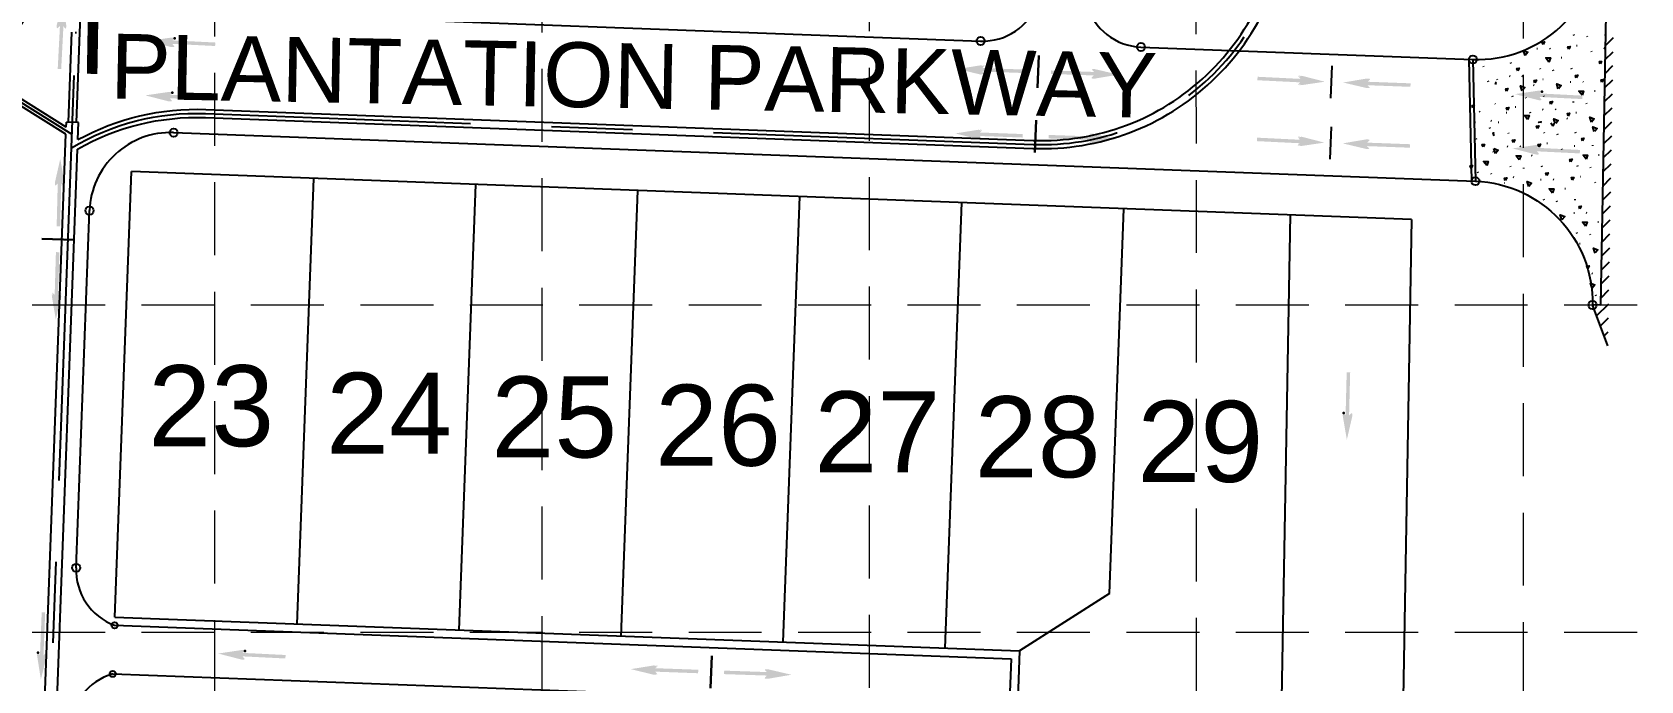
# Model space of a CAD drawing. Header units: feet. Extents: x 10084 to 13321, y 3329 to 8503.
# Drawn here: x 12707.3 to 13104.2, y 7276.2 to 7436.2 of the extents above; entities that cross this region are included whole.
import ezdxf
from ezdxf.enums import TextEntityAlignment as Align

# ---------------------------------------------------------------- set-up
doc = ezdxf.new("R2010")
doc.units = ezdxf.units.FT
doc.header["$LTSCALE"] = 40
doc.header["$MEASUREMENT"] = 0
for name, pattern in [('( Dashdot )', [1.001, 0.5, -0.25, 0.001, -0.25]), ('CENTERX2', [4, 2.5, -0.5, 0.5, -0.5]), ('DASHED', [0.75, 0.5, -0.25]), ('HIDDEN', [0.375, 0.25, -0.125])]:
    doc.linetypes.add(name, pattern=pattern)
for name, color, linetype in [('CURB', 4, 'Continuous'), ('flow arrow', 4, 'Continuous'), ('GRID', 254, 'DASHED'), ('Level 18', 7, 'Continuous'), ('LOT', 7, 'Continuous'), ('NAME', 6, 'Continuous'), ('ROW', 3, '( Dashdot )'), ('STORM', 2, 'Continuous'), ('storm CL', 7, 'CENTERX2')]:
    doc.layers.add(name, color=color, linetype=linetype)
doc.styles.get("Standard").update_dxf_attribs({"font": 'ARIAL.TTF'})

msp = doc.modelspace()

# ---------------------------------------------------------------- hatches: boundary and pattern name
at = {"layer": 'flow arrow', "linetype": 'Continuous', "lineweight": 30}
h = msp.add_hatch(color=7, dxfattribs=at)
edge = h.paths.add_edge_path()
edge.add_line((12713.48, 7437.2), (12714.11, 7437.72))
edge.add_line((12714.11, 7437.72), (12713.56, 7427.15))
edge.add_line((12713.56, 7427.15), (12714.42, 7427.11))
edge.add_line((12714.42, 7427.11), (12714.97, 7437.67))
edge.add_line((12714.97, 7437.67), (12715.44, 7437.11))
edge.add_line((12715.44, 7437.11), (12715.44, 7437.11))
edge.add_ellipse((12715.52, 7437.64), major_axis=(-0.029, -0.559), ratio=0.285714, start_angle=342.8173, end_angle=484.7269)
edge.add_line((12715.67, 7437.95), (12715.67, 7437.95))
edge.add_line((12715.67, 7437.95), (12714.83, 7443.74))
edge.add_line((12714.83, 7443.74), (12713.35, 7438.08))
edge.add_line((12713.35, 7438.08), (12713.35, 7438.08))
edge.add_ellipse((12713.46, 7437.74), major_axis=(-0.029, -0.559), ratio=0.285714, start_angle=234.1685, end_angle=374.4967)
edge.add_line((12713.48, 7437.2), (12713.48, 7437.2))
edge.add_line((12713.48, 7437.2), (12713.48, 7437.2))
h = msp.add_hatch(color=7, dxfattribs=at)
edge = h.paths.add_edge_path()
edge.add_line((12742.34, 7432.7), (12741.83, 7433.33))
edge.add_line((12741.83, 7433.33), (12752.4, 7432.81))
edge.add_line((12752.4, 7432.81), (12752.44, 7433.67))
edge.add_line((12752.44, 7433.67), (12741.87, 7434.19))
edge.add_line((12741.87, 7434.19), (12742.43, 7434.66))
edge.add_line((12742.43, 7434.66), (12742.43, 7434.67))
edge.add_ellipse((12741.9, 7434.74), major_axis=(0.559, -0.028), ratio=0.285714, start_angle=342.8173, end_angle=484.7269)
edge.add_line((12741.59, 7434.89), (12741.59, 7434.89))
edge.add_line((12741.59, 7434.89), (12735.81, 7434.04))
edge.add_line((12735.81, 7434.04), (12741.47, 7432.57))
edge.add_line((12741.47, 7432.57), (12741.47, 7432.57))
edge.add_ellipse((12741.8, 7432.69), major_axis=(0.559, -0.028), ratio=0.285714, start_angle=234.1685, end_angle=374.4967)
edge.add_line((12742.34, 7432.7), (12742.34, 7432.7))
edge.add_line((12742.34, 7432.7), (12742.34, 7432.7))
h = msp.add_hatch(color=7, dxfattribs=at)
edge = h.paths.add_edge_path()
edge.add_line((12942.23, 7427.85), (12941.68, 7427.37))
edge.add_line((12941.68, 7427.37), (12952.25, 7426.99))
edge.add_line((12952.25, 7426.99), (12952.22, 7426.13))
edge.add_line((12952.22, 7426.13), (12941.65, 7426.51))
edge.add_line((12941.65, 7426.51), (12942.17, 7425.89))
edge.add_line((12942.17, 7425.89), (12942.17, 7425.88))
edge.add_ellipse((12941.63, 7425.86), major_axis=(0.56, -0.02), ratio=0.285714, start_angle=-125.8315, end_angle=14.4967, ccw=False)
edge.add_line((12941.3, 7425.75), (12941.3, 7425.75))
edge.add_line((12941.3, 7425.75), (12935.62, 7427.14))
edge.add_line((12935.62, 7427.14), (12941.39, 7428.06))
edge.add_line((12941.39, 7428.06), (12941.39, 7428.06))
edge.add_ellipse((12941.7, 7427.92), major_axis=(0.56, -0.02), ratio=0.285714, start_angle=-17.1827, end_angle=124.7269, ccw=False)
edge.add_line((12942.23, 7427.85), (12942.23, 7427.85))
edge.add_line((12942.23, 7427.85), (12942.23, 7427.85))
edge.add_line((12942.23, 7427.85), (12942.23, 7427.85))
h = msp.add_hatch(color=7, dxfattribs=at)
edge = h.paths.add_edge_path()
edge.add_line((12968.71, 7426.93), (12969.23, 7426.41))
edge.add_line((12969.23, 7426.41), (12958.65, 7426.77))
edge.add_line((12958.65, 7426.77), (12958.62, 7425.91))
edge.add_line((12958.62, 7425.91), (12969.2, 7425.55))
edge.add_line((12969.2, 7425.55), (12968.63, 7424.96))
edge.add_line((12968.63, 7424.96), (12968.63, 7424.96))
edge.add_ellipse((12969.17, 7424.91), major_axis=(-0.56, 0.019), ratio=0.285714, start_angle=345.5033, end_angle=485.8315)
edge.add_line((12969.49, 7424.76), (12969.49, 7424.77))
edge.add_line((12969.49, 7424.77), (12975.26, 7425.75))
edge.add_line((12975.26, 7425.75), (12969.56, 7427.08))
edge.add_line((12969.56, 7427.08), (12969.56, 7427.08))
edge.add_ellipse((12969.24, 7426.96), major_axis=(-0.56, 0.019), ratio=0.285714, start_angle=235.2731, end_angle=377.1827)
edge.add_line((12968.71, 7426.93), (12968.71, 7426.93))
edge.add_line((12968.71, 7426.93), (12968.71, 7426.93))
edge.add_line((12968.71, 7426.93), (12968.71, 7426.93))
at = {"layer": 'flow arrow'}
h = msp.add_hatch(color=7, dxfattribs=at)
edge = h.paths.add_edge_path()
edge.add_line((13019.57, 7423.37), (13020.14, 7423.84))
edge.add_line((13020.14, 7423.84), (13009.56, 7424.36))
edge.add_line((13009.56, 7424.36), (13009.6, 7425.22))
edge.add_line((13009.6, 7425.22), (13020.18, 7424.7))
edge.add_line((13020.18, 7424.7), (13019.66, 7425.33))
edge.add_line((13019.66, 7425.33), (13019.66, 7425.33))
edge.add_ellipse((13020.2, 7425.35), major_axis=(-0.559, 0.028), ratio=0.285714, start_angle=-125.8315, end_angle=14.4967, ccw=False)
edge.add_line((13020.53, 7425.46), (13020.53, 7425.46))
edge.add_line((13020.53, 7425.46), (13026.2, 7424))
edge.add_line((13026.2, 7424), (13020.41, 7423.15))
edge.add_line((13020.41, 7423.15), (13020.42, 7423.15))
edge.add_ellipse((13020.1, 7423.29), major_axis=(-0.559, 0.028), ratio=0.285714, start_angle=-17.1827, end_angle=124.7269, ccw=False)
edge.add_line((13019.57, 7423.37), (13019.57, 7423.37))
edge.add_line((13019.57, 7423.37), (13019.57, 7423.37))
edge.add_line((13019.57, 7423.37), (13019.57, 7423.37))
h = msp.add_hatch(color=7, dxfattribs=at)
edge = h.paths.add_edge_path()
edge.add_line((13037.26, 7422.61), (13036.74, 7423.13))
edge.add_line((13036.74, 7423.13), (13047.32, 7422.74))
edge.add_line((13047.32, 7422.74), (13047.35, 7423.6))
edge.add_line((13047.35, 7423.6), (13036.77, 7423.99))
edge.add_line((13036.77, 7423.99), (13037.34, 7424.57))
edge.add_line((13037.34, 7424.57), (13037.35, 7424.58))
edge.add_ellipse((13036.8, 7424.63), major_axis=(0.56, -0.02), ratio=0.285714, start_angle=345.5033, end_angle=485.8315)
edge.add_line((13036.48, 7424.78), (13036.48, 7424.77))
edge.add_line((13036.48, 7424.77), (13030.71, 7423.8))
edge.add_line((13030.71, 7423.8), (13036.4, 7422.46))
edge.add_line((13036.4, 7422.46), (13036.4, 7422.46))
edge.add_ellipse((13036.73, 7422.58), major_axis=(0.56, -0.02), ratio=0.285714, start_angle=235.2731, end_angle=377.1827)
edge.add_line((13037.26, 7422.61), (13037.26, 7422.61))
edge.add_line((13037.26, 7422.61), (13037.26, 7422.61))
edge.add_line((13037.26, 7422.61), (13037.26, 7422.61))
at = {"layer": 'flow arrow', "linetype": 'Continuous', "lineweight": 30}
h = msp.add_hatch(color=7, dxfattribs=at)
edge = h.paths.add_edge_path()
edge.add_line((12741.73, 7419.29), (12741.21, 7419.93))
edge.add_line((12741.21, 7419.93), (12751.78, 7419.41))
edge.add_line((12751.78, 7419.41), (12751.82, 7420.26))
edge.add_line((12751.82, 7420.26), (12741.25, 7420.79))
edge.add_line((12741.25, 7420.79), (12741.81, 7421.26))
edge.add_line((12741.81, 7421.26), (12741.82, 7421.26))
edge.add_ellipse((12741.28, 7421.34), major_axis=(0.559, -0.028), ratio=0.285714, start_angle=342.8173, end_angle=484.7269)
edge.add_line((12740.97, 7421.48), (12740.97, 7421.48))
edge.add_line((12740.97, 7421.48), (12735.19, 7420.63))
edge.add_line((12735.19, 7420.63), (12740.85, 7419.17))
edge.add_line((12740.85, 7419.17), (12740.85, 7419.17))
edge.add_ellipse((12741.19, 7419.28), major_axis=(0.559, -0.028), ratio=0.285714, start_angle=234.1685, end_angle=374.4967)
edge.add_line((12741.73, 7419.3), (12741.73, 7419.29))
edge.add_line((12741.73, 7419.29), (12741.73, 7419.29))
h = msp.add_hatch(color=7, dxfattribs=at)
edge = h.paths.add_edge_path()
edge.add_line((13079.66, 7419.6), (13079.15, 7420.24))
edge.add_line((13079.15, 7420.24), (13089.72, 7419.72))
edge.add_line((13089.72, 7419.72), (13089.76, 7420.57))
edge.add_line((13089.76, 7420.57), (13079.19, 7421.1))
edge.add_line((13079.19, 7421.1), (13079.75, 7421.57))
edge.add_line((13079.75, 7421.57), (13079.75, 7421.57))
edge.add_ellipse((13079.22, 7421.65), major_axis=(0.559, -0.028), ratio=0.285714, start_angle=342.8173, end_angle=484.7269)
edge.add_line((13078.91, 7421.79), (13078.91, 7421.79))
edge.add_line((13078.91, 7421.79), (13073.13, 7420.94))
edge.add_line((13073.13, 7420.94), (13078.79, 7419.48))
edge.add_line((13078.79, 7419.48), (13078.79, 7419.48))
edge.add_ellipse((13079.12, 7419.59), major_axis=(0.559, -0.028), ratio=0.285714, start_angle=234.1685, end_angle=374.4967)
edge.add_line((13079.66, 7419.6), (13079.66, 7419.6))
edge.add_line((13079.66, 7419.6), (13079.66, 7419.6))
h = msp.add_hatch(color=7, dxfattribs=at)
edge = h.paths.add_edge_path()
edge.add_line((12941.64, 7411.95), (12941.08, 7411.47))
edge.add_line((12941.08, 7411.47), (12951.66, 7411.09))
edge.add_line((12951.66, 7411.09), (12951.63, 7410.23))
edge.add_line((12951.63, 7410.23), (12941.05, 7410.61))
edge.add_line((12941.05, 7410.61), (12941.58, 7409.99))
edge.add_line((12941.58, 7409.99), (12941.58, 7409.99))
edge.add_ellipse((12941.03, 7409.97), major_axis=(0.56, -0.02), ratio=0.285714, start_angle=-125.8315, end_angle=14.4967, ccw=False)
edge.add_line((12940.7, 7409.85), (12940.7, 7409.85))
edge.add_line((12940.7, 7409.85), (12935.02, 7411.24))
edge.add_line((12935.02, 7411.24), (12940.79, 7412.16))
edge.add_line((12940.79, 7412.16), (12940.79, 7412.16))
edge.add_ellipse((12941.1, 7412.02), major_axis=(0.56, -0.02), ratio=0.285714, start_angle=-17.1827, end_angle=124.7269, ccw=False)
edge.add_line((12941.64, 7411.95), (12941.64, 7411.95))
edge.add_line((12941.64, 7411.95), (12941.64, 7411.95))
edge.add_line((12941.64, 7411.95), (12941.64, 7411.95))
h = msp.add_hatch(color=7, dxfattribs=at)
edge = h.paths.add_edge_path()
edge.add_line((12968.11, 7411.03), (12968.63, 7410.51))
edge.add_line((12968.63, 7410.51), (12958.05, 7410.87))
edge.add_line((12958.05, 7410.87), (12958.02, 7410.01))
edge.add_line((12958.02, 7410.01), (12968.6, 7409.65))
edge.add_line((12968.6, 7409.65), (12968.03, 7409.07))
edge.add_line((12968.03, 7409.07), (12968.03, 7409.06))
edge.add_ellipse((12968.57, 7409.01), major_axis=(-0.56, 0.019), ratio=0.285714, start_angle=345.5033, end_angle=485.8315)
edge.add_line((12968.89, 7408.87), (12968.89, 7408.87))
edge.add_line((12968.89, 7408.87), (12974.66, 7409.86))
edge.add_line((12974.66, 7409.86), (12968.97, 7411.18))
edge.add_line((12968.97, 7411.18), (12968.97, 7411.18))
edge.add_ellipse((12968.64, 7411.06), major_axis=(-0.56, 0.019), ratio=0.285714, start_angle=235.2731, end_angle=377.1827)
edge.add_line((12968.11, 7411.03), (12968.11, 7411.03))
edge.add_line((12968.11, 7411.03), (12968.11, 7411.03))
edge.add_line((12968.11, 7411.03), (12968.11, 7411.03))
at = {"layer": 'flow arrow'}
h = msp.add_hatch(color=7, dxfattribs=at)
edge = h.paths.add_edge_path()
edge.add_line((13019.46, 7408.35), (13020.02, 7408.82))
edge.add_line((13020.02, 7408.82), (13009.45, 7409.34))
edge.add_line((13009.45, 7409.34), (13009.49, 7410.2))
edge.add_line((13009.49, 7410.2), (13020.06, 7409.68))
edge.add_line((13020.06, 7409.68), (13019.54, 7410.31))
edge.add_line((13019.54, 7410.31), (13019.54, 7410.31))
edge.add_ellipse((13020.09, 7410.33), major_axis=(-0.559, 0.028), ratio=0.285714, start_angle=-125.8315, end_angle=14.4967, ccw=False)
edge.add_line((13020.42, 7410.44), (13020.42, 7410.44))
edge.add_line((13020.42, 7410.44), (13026.08, 7408.98))
edge.add_line((13026.08, 7408.98), (13020.3, 7408.13))
edge.add_line((13020.3, 7408.13), (13020.3, 7408.13))
edge.add_ellipse((13019.99, 7408.27), major_axis=(-0.559, 0.028), ratio=0.285714, start_angle=-17.1827, end_angle=124.7269, ccw=False)
edge.add_line((13019.46, 7408.35), (13019.46, 7408.35))
edge.add_line((13019.46, 7408.35), (13019.46, 7408.35))
edge.add_line((13019.46, 7408.35), (13019.46, 7408.35))
h = msp.add_hatch(color=7, dxfattribs=at)
edge = h.paths.add_edge_path()
edge.add_line((13037.15, 7407.59), (13036.63, 7408.11))
edge.add_line((13036.63, 7408.11), (13047.2, 7407.72))
edge.add_line((13047.2, 7407.72), (13047.24, 7408.58))
edge.add_line((13047.24, 7408.58), (13036.66, 7408.97))
edge.add_line((13036.66, 7408.97), (13037.23, 7409.55))
edge.add_line((13037.23, 7409.55), (13037.23, 7409.56))
edge.add_ellipse((13036.69, 7409.62), major_axis=(0.56, -0.02), ratio=0.285714, start_angle=345.5033, end_angle=485.8315)
edge.add_line((13036.37, 7409.76), (13036.37, 7409.76))
edge.add_line((13036.37, 7409.76), (13030.6, 7408.79))
edge.add_line((13030.6, 7408.79), (13036.29, 7407.44))
edge.add_line((13036.29, 7407.44), (13036.29, 7407.44))
edge.add_ellipse((13036.61, 7407.56), major_axis=(0.56, -0.02), ratio=0.285714, start_angle=235.2731, end_angle=377.1827)
edge.add_line((13037.15, 7407.59), (13037.15, 7407.59))
edge.add_line((13037.15, 7407.59), (13037.15, 7407.59))
edge.add_line((13037.15, 7407.59), (13037.15, 7407.59))
at = {"layer": 'flow arrow', "linetype": 'Continuous', "lineweight": 30}
h = msp.add_hatch(color=7, dxfattribs=at)
edge = h.paths.add_edge_path()
edge.add_line((13079.05, 7406.2), (13078.53, 7406.83))
edge.add_line((13078.53, 7406.83), (13089.1, 7406.31))
edge.add_line((13089.1, 7406.31), (13089.14, 7407.17))
edge.add_line((13089.14, 7407.17), (13078.57, 7407.69))
edge.add_line((13078.57, 7407.69), (13079.13, 7408.17))
edge.add_line((13079.13, 7408.17), (13079.14, 7408.17))
edge.add_ellipse((13078.6, 7408.24), major_axis=(0.559, -0.028), ratio=0.285714, start_angle=342.8173, end_angle=484.7269)
edge.add_line((13078.29, 7408.39), (13078.29, 7408.39))
edge.add_line((13078.29, 7408.39), (13072.51, 7407.54))
edge.add_line((13072.51, 7407.54), (13078.17, 7406.07))
edge.add_line((13078.17, 7406.07), (13078.17, 7406.07))
edge.add_ellipse((13078.51, 7406.19), major_axis=(0.559, -0.028), ratio=0.285714, start_angle=234.1685, end_angle=374.4967)
edge.add_line((13079.05, 7406.2), (13079.05, 7406.2))
edge.add_line((13079.05, 7406.2), (13079.05, 7406.2))
h = msp.add_hatch(color=7, dxfattribs=at)
edge = h.paths.add_edge_path()
edge.add_line((12713.06, 7398.41), (12713.57, 7398.94))
edge.add_line((12713.57, 7398.94), (12713.3, 7388.36))
edge.add_line((12713.3, 7388.36), (12714.16, 7388.33))
edge.add_line((12714.16, 7388.33), (12714.43, 7398.91))
edge.add_line((12714.43, 7398.91), (12715.02, 7398.35))
edge.add_line((12715.02, 7398.35), (12715.03, 7398.35))
edge.add_ellipse((12715.08, 7398.89), major_axis=(-0.015, -0.56), ratio=0.285714, start_angle=345.5033, end_angle=485.8315)
edge.add_line((12715.22, 7399.21), (12715.22, 7399.21))
edge.add_line((12715.22, 7399.21), (12714.19, 7404.97))
edge.add_line((12714.19, 7404.97), (12712.9, 7399.27))
edge.add_line((12712.9, 7399.27), (12712.9, 7399.27))
edge.add_ellipse((12713.02, 7398.95), major_axis=(-0.015, -0.56), ratio=0.285714, start_angle=235.2731, end_angle=377.1827)
edge.add_line((12713.06, 7398.41), (12713.06, 7398.41))
edge.add_line((12713.06, 7398.41), (12713.06, 7398.41))
edge.add_line((12713.06, 7398.41), (12713.06, 7398.41))
h = msp.add_hatch(color=7, dxfattribs=at)
edge = h.paths.add_edge_path()
edge.add_line((12712.33, 7371.93), (12712.81, 7371.38))
edge.add_line((12712.81, 7371.38), (12713.12, 7381.96))
edge.add_line((12713.12, 7381.96), (12713.98, 7381.94))
edge.add_line((12713.98, 7381.94), (12713.67, 7371.36))
edge.add_line((12713.67, 7371.36), (12714.29, 7371.89))
edge.add_line((12714.29, 7371.89), (12714.3, 7371.89))
edge.add_ellipse((12714.32, 7371.35), major_axis=(0.016, 0.56), ratio=0.285714, start_angle=-125.8315, end_angle=14.4967, ccw=False)
edge.add_line((12714.44, 7371.01), (12714.44, 7371.02))
edge.add_line((12714.44, 7371.02), (12713.09, 7365.32))
edge.add_line((12713.09, 7365.32), (12712.12, 7371.09))
edge.add_line((12712.12, 7371.09), (12712.12, 7371.09))
edge.add_ellipse((12712.26, 7371.4), major_axis=(0.016, 0.56), ratio=0.285714, start_angle=-17.1827, end_angle=124.7269, ccw=False)
edge.add_line((12712.33, 7371.93), (12712.33, 7371.93))
edge.add_line((12712.33, 7371.93), (12712.33, 7371.93))
edge.add_line((12712.33, 7371.93), (12712.33, 7371.93))
h = msp.add_hatch(color=7, dxfattribs=at)
edge = h.paths.add_edge_path()
edge.add_line((12710.68, 7283.06), (12710.05, 7282.53))
edge.add_line((12710.05, 7282.53), (12710.47, 7293.11))
edge.add_line((12710.47, 7293.11), (12709.61, 7293.14))
edge.add_line((12709.61, 7293.14), (12709.19, 7282.57))
edge.add_line((12709.19, 7282.57), (12708.71, 7283.12))
edge.add_line((12708.71, 7283.12), (12708.71, 7283.12))
edge.add_ellipse((12708.64, 7282.59), major_axis=(0.022, 0.56), ratio=0.285714, start_angle=342.8173, end_angle=484.7269)
edge.add_line((12708.5, 7282.28), (12708.5, 7282.28))
edge.add_line((12708.5, 7282.28), (12709.41, 7276.51))
edge.add_line((12709.41, 7276.51), (12710.81, 7282.18))
edge.add_line((12710.81, 7282.18), (12710.81, 7282.18))
edge.add_ellipse((12710.7, 7282.51), major_axis=(0.022, 0.56), ratio=0.285714, start_angle=234.1685, end_angle=374.4967)
edge.add_line((12710.68, 7283.06), (12710.68, 7283.06))
edge.add_line((12710.68, 7283.06), (12710.68, 7283.06))
h = msp.add_hatch(color=7, dxfattribs=at)
edge = h.paths.add_edge_path()
edge.add_line((12759.69, 7281.61), (12759.17, 7282.24))
edge.add_line((12759.17, 7282.24), (12769.74, 7281.72))
edge.add_line((12769.74, 7281.72), (12769.78, 7282.58))
edge.add_line((12769.78, 7282.58), (12759.21, 7283.1))
edge.add_line((12759.21, 7283.1), (12759.77, 7283.57))
edge.add_line((12759.77, 7283.57), (12759.77, 7283.57))
edge.add_ellipse((12759.24, 7283.65), major_axis=(0.559, -0.028), ratio=0.285714, start_angle=342.8173, end_angle=484.7269)
edge.add_line((12758.93, 7283.8), (12758.93, 7283.8))
edge.add_line((12758.93, 7283.8), (12753.15, 7282.94))
edge.add_line((12753.15, 7282.94), (12758.81, 7281.48))
edge.add_line((12758.81, 7281.48), (12758.81, 7281.48))
edge.add_ellipse((12759.14, 7281.59), major_axis=(0.559, -0.028), ratio=0.285714, start_angle=234.1685, end_angle=374.4967)
edge.add_line((12759.69, 7281.61), (12759.69, 7281.61))
edge.add_line((12759.69, 7281.61), (12759.69, 7281.61))
h = msp.add_hatch(color=7, dxfattribs=at)
edge = h.paths.add_edge_path()
edge.add_line((12861.58, 7279.81), (12861.02, 7279.32))
edge.add_line((12861.02, 7279.32), (12871.6, 7278.94))
edge.add_line((12871.6, 7278.94), (12871.57, 7278.08))
edge.add_line((12871.57, 7278.08), (12860.99, 7278.47))
edge.add_line((12860.99, 7278.47), (12861.52, 7277.84))
edge.add_line((12861.52, 7277.84), (12861.52, 7277.84))
edge.add_ellipse((12860.98, 7277.82), major_axis=(0.56, -0.02), ratio=0.285714, start_angle=-125.8315, end_angle=14.4967, ccw=False)
edge.add_line((12860.65, 7277.7), (12860.65, 7277.7))
edge.add_line((12860.65, 7277.7), (12854.96, 7279.09))
edge.add_line((12854.96, 7279.09), (12860.74, 7280.02))
edge.add_line((12860.74, 7280.02), (12860.73, 7280.01))
edge.add_ellipse((12861.05, 7279.87), major_axis=(0.56, -0.02), ratio=0.285714, start_angle=-17.1827, end_angle=124.7269, ccw=False)
edge.add_line((12861.58, 7279.8), (12861.58, 7279.81))
edge.add_line((12861.58, 7279.81), (12861.58, 7279.81))
edge.add_line((12861.58, 7279.81), (12861.58, 7279.81))
h = msp.add_hatch(color=7, dxfattribs=at)
edge = h.paths.add_edge_path()
edge.add_line((12888.05, 7278.88), (12888.57, 7278.37))
edge.add_line((12888.57, 7278.37), (12878, 7278.72))
edge.add_line((12878, 7278.72), (12877.97, 7277.86))
edge.add_line((12877.97, 7277.86), (12888.54, 7277.51))
edge.add_line((12888.54, 7277.51), (12887.98, 7276.92))
edge.add_line((12887.98, 7276.92), (12887.97, 7276.92))
edge.add_ellipse((12888.51, 7276.86), major_axis=(-0.56, 0.019), ratio=0.285714, start_angle=345.5033, end_angle=485.8315)
edge.add_line((12888.84, 7276.72), (12888.84, 7276.72))
edge.add_line((12888.84, 7276.72), (12894.6, 7277.71))
edge.add_line((12894.6, 7277.71), (12888.91, 7279.03))
edge.add_line((12888.91, 7279.03), (12888.91, 7279.03))
edge.add_ellipse((12888.59, 7278.91), major_axis=(-0.56, 0.019), ratio=0.285714, start_angle=235.2731, end_angle=377.1827)
edge.add_line((12888.05, 7278.88), (12888.05, 7278.88))
edge.add_line((12888.05, 7278.88), (12888.05, 7278.88))
edge.add_line((12888.05, 7278.88), (12888.05, 7278.88))
at = {"layer": 'Level 18', "linetype": 'Continuous', "lineweight": 30}
h = msp.add_hatch(color=7, dxfattribs=at)
edge = h.paths.add_edge_path()
edge.add_line((13032.81, 7342.25), (13032.18, 7341.72))
edge.add_line((13032.18, 7341.72), (13032.45, 7352.3))
edge.add_line((13032.45, 7352.3), (13031.59, 7352.32))
edge.add_line((13031.59, 7352.32), (13031.32, 7341.74))
edge.add_line((13031.32, 7341.74), (13030.84, 7342.29))
edge.add_line((13030.84, 7342.29), (13030.84, 7342.29))
edge.add_ellipse((13030.78, 7341.76), major_axis=(0.014, 0.56), ratio=0.285714, start_angle=342.8173, end_angle=484.7269)
edge.add_line((13030.64, 7341.44), (13030.64, 7341.44))
edge.add_line((13030.64, 7341.44), (13031.63, 7335.68))
edge.add_line((13031.63, 7335.68), (13032.95, 7341.38))
edge.add_line((13032.95, 7341.38), (13032.95, 7341.38))
edge.add_ellipse((13032.83, 7341.71), major_axis=(0.014, 0.56), ratio=0.285714, start_angle=234.1685, end_angle=374.4967)
edge.add_line((13032.8, 7342.25), (13032.81, 7342.25))
edge.add_line((13032.81, 7342.25), (13032.81, 7342.25))

# ---------------------------------------------------------------- linework, layer by layer
at = {"layer": 'CURB', "color": 7}
for p, q in [((13095.85, 7458.9), (13094.23, 7368.89)), ((12743.26, 7441.42), (12941.27, 7434.03)), ((13087.72, 7435.42), (13087.64, 7435.62)), ((13090.97, 7435.03), (13090.89, 7435.23)), ((13095.43, 7435.49), (13095.36, 7435.65)), ((13095.38, 7432.83), (13097.41, 7434.87)), ((12980.81, 7432.55), (13062.73, 7429.49)), ((13078.53, 7432.2), (13078.69, 7432.16)), ((13081.62, 7432.28), (13081.78, 7432.15)), ((13088.27, 7432.94), (13088.43, 7432.91)), ((13092.08, 7431.37), (13092, 7431.57)), ((13095.05, 7432.33), (13095.21, 7432.29)), ((13095.32, 7429.38), (13097.35, 7431.41)), ((13065.46, 7427.65), (13065.38, 7427.85)), ((13072.13, 7428.53), (13072.06, 7428.74)), ((13079.39, 7427.09), (13079.32, 7427.3)), ((13082.64, 7426.7), (13082.56, 7426.91)), ((13084.5, 7429.98), (13084.66, 7429.95)), ((13087.12, 7427.13), (13087.04, 7427.33)), ((13095.25, 7425.92), (13097.29, 7427.96)), ((13062.76, 7425.57), (13062.92, 7425.54)), ((13066.57, 7423.99), (13066.49, 7424.2)), ((13068.78, 7424.45), (13068.7, 7424.65)), ((13071.74, 7425.41), (13071.9, 7425.38)), ((13074.84, 7425.49), (13074.99, 7425.36)), ((13077.72, 7423.19), (13077.87, 7423.16)), ((13079.95, 7424.62), (13080.1, 7424.59)), ((13086.72, 7424), (13086.88, 7423.97)), ((13089.82, 7424.08), (13089.97, 7423.96)), ((13095.19, 7422.47), (13097.23, 7424.5)), ((13068.12, 7418.64), (13068.2, 7418.58)), ((13072.61, 7420.31), (13072.53, 7420.51)), ((13075.85, 7419.91), (13075.78, 7420.12)), ((13080.33, 7420.34), (13080.25, 7420.54)), ((13087.59, 7418.9), (13087.51, 7419.1)), ((13090.84, 7418.51), (13090.76, 7418.71)), ((13092.7, 7421.78), (13092.86, 7421.75)), ((13095.13, 7419.01), (13097.17, 7421.05)), ((13064.31, 7416.71), (13064.46, 7416.58)), ((13067.19, 7414.41), (13067.35, 7414.37)), ((13070.93, 7416.4), (13071.08, 7416.37)), ((13073.16, 7417.83), (13073.32, 7417.8)), ((13076.97, 7416.26), (13076.89, 7416.46)), ((13079.94, 7417.21), (13080.09, 7417.18)), ((13083.03, 7417.29), (13083.19, 7417.17)), ((13085.91, 7414.99), (13086.07, 7414.96)), ((13088.14, 7416.43), (13088.3, 7416.4)), ((13094.92, 7415.81), (13095.07, 7415.78)), ((13095.01, 7412.1), (13097.04, 7414.13)), ((13095.07, 7415.55), (13097.1, 7417.59)), ((12742.14, 7411.44), (13063.36, 7399.45)), ((13063.21, 7414.06), (13063.37, 7414.03)), ((13067.02, 7412.49), (13066.94, 7412.69)), ((13069, 7414.06), (13069.16, 7414.02)), ((13071.61, 7411.2), (13071.54, 7411.41)), ((13080.41, 7411.3), (13080.33, 7411.51)), ((13083.66, 7410.91), (13083.58, 7411.11)), ((13088.13, 7411.33), (13088.05, 7411.54)), ((13094.94, 7408.64), (13096.98, 7410.68)), ((13063.2, 7406.66), (13063.36, 7406.62)), ((13063.59, 7409.78), (13063.51, 7409.98)), ((13067.82, 7406.6), (13067.74, 7406.8)), ((13071.22, 7408.08), (13071.38, 7408.05)), ((13074.31, 7408.16), (13074.47, 7408.04)), ((13080.96, 7408.83), (13081.12, 7408.8)), ((13084.77, 7407.25), (13084.69, 7407.46)), ((13087.74, 7408.21), (13087.9, 7408.18)), ((13092.36, 7408.15), (13092.28, 7408.36)), ((13094.88, 7405.19), (13096.92, 7407.22)), ((13072.08, 7402.98), (13072.01, 7403.18)), ((13075.33, 7402.59), (13075.26, 7402.79)), ((13077.2, 7405.86), (13077.35, 7405.83)), ((13079.81, 7403.01), (13079.73, 7403.22)), ((13088.6, 7403.11), (13088.52, 7403.31)), ((13091.85, 7402.72), (13091.77, 7402.92)), ((13093.71, 7405.99), (13093.87, 7405.96)), ((13094.82, 7401.73), (13096.86, 7403.77)), ((13064.06, 7401.55), (13063.98, 7401.76)), ((13067.31, 7401.16), (13067.23, 7401.37)), ((13070.41, 7399.07), (13070.56, 7399.04)), ((13072.64, 7400.51), (13072.8, 7400.47)), ((13079.42, 7399.89), (13079.57, 7399.86)), ((13082.51, 7399.97), (13082.67, 7399.84)), ((13089.16, 7400.63), (13089.31, 7400.6)), ((13092.97, 7399.06), (13092.89, 7399.26)), ((13094.76, 7398.27), (13096.79, 7400.31)), ((13080.28, 7394.79), (13080.2, 7394.99)), ((13083.53, 7394.39), (13083.45, 7394.6)), ((13085.39, 7397.67), (13085.55, 7397.64)), ((13088, 7394.82), (13087.92, 7395.02)), ((13094.7, 7394.82), (13096.73, 7396.85)), ((12718.11, 7304.09), (12721.4, 7392.2)), ((13087.61, 7391.69), (13087.77, 7391.66)), ((13090.7, 7391.77), (13090.86, 7391.65)), ((13094.63, 7391.36), (13096.67, 7393.4)), ((13088.47, 7386.59), (13088.39, 7386.8)), ((13091.72, 7386.2), (13091.64, 7386.4)), ((13093.58, 7389.47), (13093.74, 7389.44)), ((13094.51, 7384.45), (13096.55, 7386.49)), ((13094.57, 7387.91), (13096.61, 7389.94)), ((13089.03, 7384.12), (13089.18, 7384.09)), ((13094.45, 7380.99), (13096.49, 7383.03)), ((13094.39, 7377.54), (13096.42, 7379.57)), ((13092.11, 7376.79), (13092.27, 7376.67)), ((13094.32, 7374.08), (13096.36, 7376.12)), ((13093.13, 7371.22), (13093.05, 7371.42)), ((13094.26, 7370.62), (13096.3, 7372.66)), ((13094.23, 7368.89), (13092.23, 7368.93)), ((13096.05, 7358.86), (13092.23, 7368.93)), ((13092.32, 7368.69), (13092.56, 7368.92)), ((13093.26, 7366.23), (13096.24, 7369.21)), ((13094.19, 7363.77), (13096.18, 7365.75)), ((13095.12, 7361.3), (13096.11, 7362.29)), ((12727.59, 7289.9), (12948.8, 7281.64)), ((12948.8, 7281.64), (12943.78, 7147.3)), ((12727.14, 7277.91), (12894.39, 7271.66))]:
    msp.add_line(p, q, dxfattribs=at)
at = {"layer": 'CURB', "color": 7, "flags": 128}
for points in [[(13075.6, 7430.43), (13075.23, 7431.65), (13076.29, 7431.25), (13075.62, 7430.45)], [(13080.05, 7433.14), (13079.84, 7433.72), (13080.39, 7433.8), (13080.05, 7433.14)], [(13086.37, 7432.06), (13086.16, 7432.64), (13086.71, 7432.72), (13086.37, 7432.06)], [(13061.73, 7429.47), (13062.36, 7399.43)], [(13062.73, 7429.49), (13063.36, 7399.45)], [(13073.8, 7426.65), (13073.59, 7427.23), (13074.14, 7427.31), (13073.8, 7426.65)], [(13081.47, 7428.84), (13080.69, 7429.86), (13081.84, 7429.85), (13081.48, 7428.86)], [(13094.15, 7428.37), (13093.94, 7428.95), (13094.49, 7429.02), (13094.15, 7428.37)], [(13068.21, 7423.84), (13068.41, 7423.84), (13068.2, 7423.28)], [(13071.02, 7421.63), (13070.82, 7422.21), (13071.37, 7422.29), (13071.02, 7421.63)], [(13074.86, 7421.78), (13074.48, 7423.01), (13075.55, 7422.6), (13074.87, 7421.8)], [(13078.04, 7423.73), (13077.84, 7424.32), (13078.39, 7424.39), (13078.04, 7423.73)], [(13083.8, 7422.24), (13083.42, 7423.46), (13084.49, 7423.05), (13083.81, 7422.25)], [(13088.24, 7424.94), (13088.04, 7425.52), (13088.59, 7425.6), (13088.24, 7424.94)], [(13094.56, 7423.86), (13094.36, 7424.45), (13094.91, 7424.52), (13094.56, 7423.86)], [(13062.73, 7417.57), (13062.53, 7418.15), (13063.08, 7418.23), (13062.73, 7417.57)], [(13081.99, 7418.45), (13081.79, 7419.03), (13082.34, 7419.11), (13081.99, 7418.45)], [(13089.66, 7420.65), (13088.89, 7421.67), (13090.03, 7421.65), (13089.67, 7420.67)], [(13071.26, 7416.95), (13071.05, 7417.53), (13071.6, 7417.61), (13071.26, 7416.95)], [(13076.23, 7414.64), (13075.46, 7415.66), (13076.6, 7415.64), (13076.24, 7414.66)], [(13083.01, 7413.72), (13082.68, 7414.81), (13083.74, 7414.41), (13083.16, 7413.72)], [(13086.24, 7415.54), (13086.03, 7416.12), (13086.58, 7416.2), (13086.24, 7415.54)], [(13091.99, 7414.04), (13091.61, 7415.27), (13092.68, 7414.86), (13092.01, 7414.06)], [(13067.98, 7410.64), (13067.76, 7411.35), (13067.99, 7411.26)], [(13078.64, 7412.44), (13078.44, 7413.03), (13078.99, 7413.1), (13078.64, 7412.44)], [(13079.06, 7413.87), (13079.01, 7414.01), (13079.56, 7414.09), (13079.44, 7413.86)], [(13082.48, 7413.05), (13081.94, 7413.76)], [(13082.73, 7413.73), (13082.49, 7413.07)], [(13092.68, 7411.68), (13092.3, 7412.9), (13093.37, 7412.49), (13092.69, 7411.69)], [(13065.25, 7407.9), (13065.05, 7408.48), (13065.6, 7408.55), (13065.25, 7407.9)], [(13067.92, 7407.54), (13068.98, 7407.13), (13068.31, 7406.33)], [(13068.29, 7406.31), (13067.92, 7407.53)], [(13072.74, 7409.02), (13072.53, 7409.6), (13073.08, 7409.68), (13072.74, 7409.02)], [(13079.06, 7407.94), (13078.85, 7408.52), (13079.4, 7408.6), (13079.06, 7407.94)], [(13089.8, 7409.45), (13089.59, 7410.03), (13090.14, 7410.11), (13089.8, 7409.45)], [(13062.3, 7402.7), (13062.09, 7403.28), (13062.64, 7403.35), (13062.3, 7402.7)], [(13066.13, 7403.3), (13065.36, 7404.32), (13066.5, 7404.3), (13066.14, 7403.32)], [(13074.16, 7404.73), (13073.38, 7405.75), (13074.53, 7405.73), (13074.17, 7404.75)], [(13086.84, 7404.25), (13086.63, 7404.83), (13087.18, 7404.91), (13086.84, 7404.25)], [(13090.67, 7404.86), (13089.9, 7405.88), (13091.04, 7405.86), (13090.68, 7404.88)], [(13070.73, 7399.62), (13070.53, 7400.2), (13071.08, 7400.28), (13070.73, 7399.62)], [(13076.49, 7398.12), (13076.11, 7399.35), (13077.18, 7398.94), (13076.5, 7398.14)], [(13080.93, 7400.83), (13080.73, 7401.41), (13081.28, 7401.49), (13080.93, 7400.83)], [(13087.25, 7399.75), (13087.05, 7400.33), (13087.6, 7400.41), (13087.25, 7399.75)], [(13082.35, 7396.53), (13081.58, 7397.55), (13082.72, 7397.54), (13082.36, 7396.55)], [(13084.68, 7389.93), (13084.3, 7391.15), (13085.37, 7390.74), (13084.7, 7389.94)], [(13089.13, 7392.63), (13088.92, 7393.22), (13089.47, 7393.29), (13089.13, 7392.63)], [(13090.54, 7388.34), (13089.77, 7389.36), (13090.91, 7389.34), (13090.55, 7388.36)], [(13092.88, 7381.73), (13092.5, 7382.96), (13093.57, 7382.55), (13092.89, 7381.75)], [(13091.07, 7377.95), (13090.87, 7378.53), (13091.42, 7378.61), (13091.07, 7377.95)], [(13092.13, 7373.09), (13091.75, 7374.31), (13092.82, 7373.9), (13092.15, 7373.1)]]:
    msp.add_lwpolyline(points, dxfattribs=at)
at = {"layer": 'CURB', "color": 7}
for centre, radius in [((12941.27, 7434.03), 1), ((12980.81, 7432.55), 1), ((13062.73, 7429.49), 1), ((12742.14, 7411.44), 1), ((13063.36, 7399.45), 1), ((12721.4, 7392.2), 1), ((13092.23, 7368.93), 1), ((12718.11, 7304.09), 1), ((12727.59, 7289.9), 0.75), ((12727.14, 7277.91), 0.75)]:
    msp.add_circle(centre, radius, dxfattribs=at)
for centre, radius, start, end in [((13063.85, 7459.47), 30, 267.8611, 358.9728), ((12941.81, 7448.52), 14.5, 267.8611, 339.7811), ((12981.35, 7447.04), 14.5, 195.941, 267.8611), ((12741.39, 7391.46), 20, 87.8611, 177.8611), ((12732.6, 7303.51), 14.5, 177.7162, 249.7811), ((12731.12, 7263.97), 14.5, 105.9404, 177.9507)]:
    msp.add_arc(centre, radius, start, end, dxfattribs=at)
at = {"layer": 'CURB', "color": 7, "extrusion": (0, 0, -1)}
msp.add_arc((-13062.24, 7369.47), 30, 92.1389, 181.0275, dxfattribs=at)
at = {"layer": 'flow arrow', "color": 7, "linetype": 'Continuous', "lineweight": 30}
for p, q in [((12955.28, 7422.45), (12955.6, 7430.45)), ((12954.68, 7406.55), (12955, 7414.55)), ((12717.63, 7385.02), (12709.64, 7385.28)), ((12874.62, 7274.4), (12874.94, 7282.4))]:
    msp.add_line(p, q, dxfattribs=at)
at = {"layer": 'flow arrow', "color": 7}
for p, q in [((13027.64, 7419.94), (13027.97, 7427.93)), ((13027.53, 7404.92), (13027.86, 7412.91))]:
    msp.add_line(p, q, dxfattribs=at)
at = {"layer": 'flow arrow', "color": 7, "linetype": 'Continuous', "lineweight": 30}
for p in [(12742.43, 7434.66), (12741.81, 7421.26), (13079.75, 7421.57), (13079.13, 7408.17), (12759.77, 7283.57), (12708.71, 7283.12)]:
    msp.add_point(p, dxfattribs=at)
at = {"layer": 'GRID', "color": 252, "linetype": 'HIDDEN', "lineweight": 0, "ltscale": 1.8}
for p, q in [((12752.48, 3736.19), (12752.31, 8419.97)), ((12833.27, 3737.18), (12833.02, 8419.97)), ((12914.13, 3737.45), (12913.73, 8419.97)), ((12994.68, 3736.75), (12994.44, 8419.97)), ((13075.56, 3735.69), (13075.15, 8419.97)), ((10169.24, 7368.94), (13236.21, 7368.94)), ((10169.24, 7288.23), (13236.21, 7288.23))]:
    msp.add_line(p, q, dxfattribs=at)
at = {"layer": 'Level 18', "color": 7, "linetype": 'Continuous', "lineweight": 30}
msp.add_point((13030.84, 7342.29), dxfattribs=at)
at = {"layer": 'LOT', "color": 7}
for p, q in [((12772.63, 7290.22), (12776.74, 7400.15)), ((12812.61, 7288.73), (12816.71, 7398.65)), ((12852.58, 7287.24), (12856.68, 7397.16)), ((12892.55, 7285.74), (12896.66, 7395.67)), ((12932.52, 7284.25), (12936.63, 7394.17)), ((12973.05, 7297.75), (12976.6, 7392.68)), ((13017.62, 7391.15), (13013.03, 7135.45)), ((12973.05, 7297.75), (12950.87, 7283.57))]:
    msp.add_line(p, q, dxfattribs=at)
at = {"layer": 'ROW', "color": 7, "linetype": 'Continuous'}
for p, q in [((12727.67, 7291.9), (12731.77, 7401.82)), ((13047.6, 7390.03), (12731.77, 7401.82)), ((13047.6, 7390.03), (13042.57, 7109.36)), ((12727.67, 7291.9), (12950.87, 7283.57)), ((12950.87, 7283.57), (12945.83, 7148.66))]:
    msp.add_line(p, q, dxfattribs=at)
at = {"layer": 'STORM', "color": 5}
for p, q in [((12716.21, 7414), (12717.04, 7436.22)), ((12718.21, 7413.93), (12719.04, 7436.14)), ((12715.6, 7411.02), (12690.65, 7426.7)), ((12715.67, 7412.76), (12691.45, 7427.97)), ((12708.14, 7211.32), (12715.6, 7411.02)), ((12715.67, 7412.76), (12715.71, 7414.02)), ((12718.71, 7413.91), (12715.71, 7414.02)), ((12718.56, 7409.73), (12718.71, 7413.91)), ((12711.14, 7211.21), (12718.47, 7407.39))]:
    msp.add_line(p, q, dxfattribs=at)
at = {"layer": 'STORM', "color": 5, "flags": 128}
for points in [[(12718.56, 7409.73, -0.1351), (12750.07, 7417.15), (12750.07, 7417.15), (12954.25, 7409.53), (12954.25, 7409.53, 0.419908), (13015.45, 7467.43), (13015.45, 7467.43), (13020.54, 7712.99)], [(12718.47, 7407.39, -0.140274), (12749.99, 7415.15), (12749.99, 7415.15), (12954.18, 7407.53), (12954.18, 7407.53, 0.419908), (13017.44, 7467.39), (13017.44, 7467.39), (13017.95, 7491.8)]]:
    msp.add_lwpolyline(points, format="xyb", dxfattribs=at)
at = {"layer": 'STORM', "color": 5}
msp.add_arc((12658.09, 7438.48), 61, 357.804, 25.4731, dxfattribs=at)
at = {"layer": 'storm CL', "color": 5, "flags": 128}
for points in [[(12716.98, 7407.68, -0.145169), (12750.03, 7416.15), (12750.03, 7416.15), (12954.22, 7408.53), (12954.22, 7408.53, 0.419908), (13016.44, 7467.41), (13016.44, 7467.41), (13027.94, 8021.73), (13032.58, 8026.04), (13038.64, 8025.81)], [(12717.1, 7410.97), (12691.05, 7427.34), (12691.05, 7427.34, 0.131652), (12661.37, 7436.49), (12661.37, 7436.49), (12630.04, 7437.66), (12630.04, 7437.66, -0.414213), (12572.32, 7499.86), (12572.32, 7499.86), (12577.17, 7629.64), (12577.17, 7629.64, 0.096361), (12572.71, 7657.94)], [(12064.41, 6847.21), (12168.78, 6843.75, 0.251291), (12219.52, 6869.12, -0.255449), (12270.77, 6895.31), (12270.77, 6895.31), (12463.33, 6888.93), (12463.33, 6888.93, 0.05903), (12498.5, 6891.92), (12498.5, 6891.92), (12628.83, 6918.71), (12628.83, 6918.71, -0.01244), (12638.62, 6920.47), (12638.62, 6920.47), (12755.94, 6938.56), (12755.94, 6938.56, 0.322452), (12772.9, 7006.58), (12772.9, 7006.58, 0.040248), (12750.78, 7051.23), (12750.78, 7051.23, 0), (12750.78, 7051.23), (12750.78, 7051.23, -0.145463), (12709.64, 7211.26), (12709.64, 7211.26), (12718.04, 7436.18), (12718.04, 7436.18, 0.241795), (12694.88, 7485.87)]]:
    msp.add_lwpolyline(points, format="xyb", dxfattribs=at)

# ---------------------------------------------------------------- texts
at = {"layer": 'NAME', "color": 7}
for s, height, rotation, p in [('ALLEY I', 20, 359.0218, (12623.62, 7437.62)), ('PLANTATION PARKWAY', 16, 358.9305, (12726.55, 7427.87))]:
    msp.add_text(s, height=height, rotation=rotation, dxfattribs=at).set_placement(p, align=Align.MIDDLE_LEFT)
for s, p in [('23', (12735.89, 7344.07)), ('24', (12779.78, 7342.21)), ('25', (12820.54, 7341.3)), ('26', (12860.95, 7339.26)), ('27', (12900.24, 7337.61)), ('28', (12939.8, 7336.41)), ('29', (12979.94, 7335.27))]:
    msp.add_text(s, height=20, dxfattribs=at).set_placement(p, align=Align.MIDDLE_LEFT)

doc.saveas('drawing.dxf')
